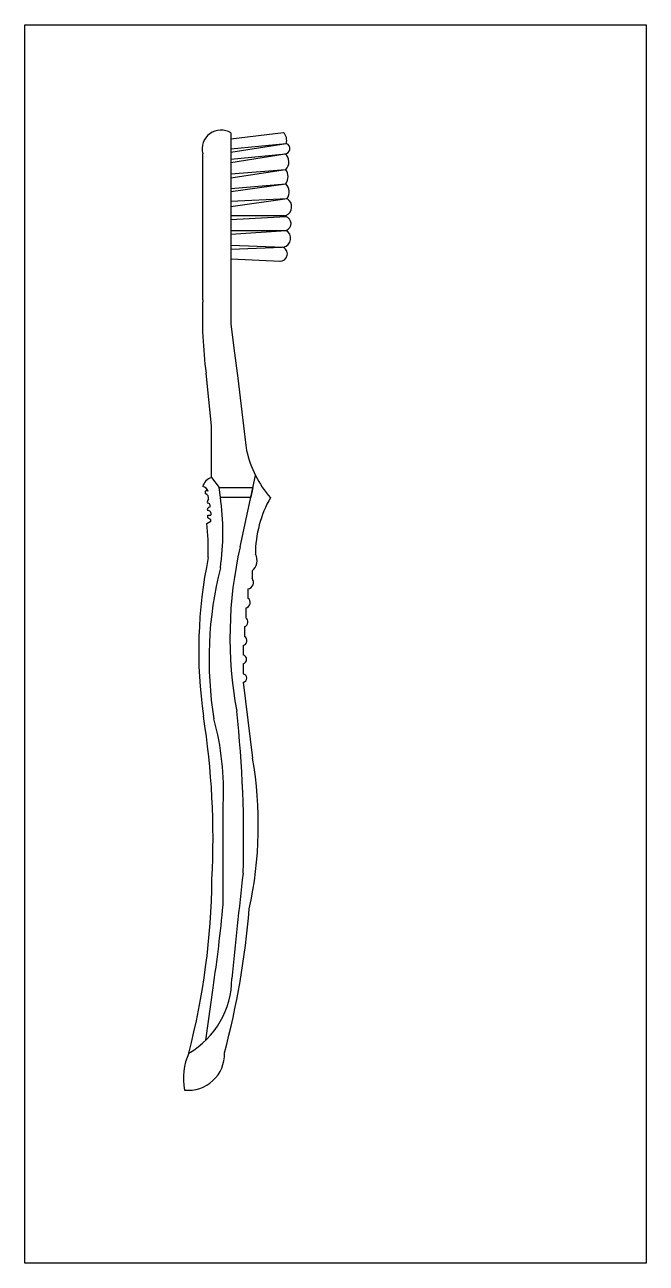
# Model space of a CAD drawing. Header units: inches. Extents: x 20.3 to 44.6, y 9.2 to 57.6.
import ezdxf

# ---------------------------------------------------------------- set-up
doc = ezdxf.new("R2010")
doc.units = ezdxf.units.IN
doc.header["$MEASUREMENT"] = 0
doc.layers.get('0').update_dxf_attribs({"color": 240})
picture_1 = doc.add_image_def('image1.jpg', size_in_pixel=(803, 1600))

msp = doc.modelspace()

# ---------------------------------------------------------------- linework, layer by layer
for p, q in [((28.383, 53.184), (30.437, 53.43)), ((28.383, 53.41), (28.383, 48.483)), ((28.383, 52.657), (30.55, 52.995)), ((28.383, 52.79), (30.55, 52.995)), ((27.277, 50.716), (27.277, 52.597)), ((28.383, 52.38), (30.536, 52.597)), ((28.383, 52.257), (30.508, 52.596)), ((28.383, 51.803), (30.533, 51.977)), ((28.383, 51.646), (30.523, 51.975)), ((28.383, 51.117), (30.533, 51.421)), ((28.383, 51.241), (30.533, 51.421)), ((27.277, 48.51), (27.277, 50.716)), ((28.383, 50.528), (30.586, 50.839)), ((28.383, 50.737), (30.586, 50.839)), ((28.375, 50.173), (30.528, 50.173)), ((28.383, 50.027), (30.528, 50.137)), ((28.383, 49.596), (30.546, 49.596)), ((28.383, 49.443), (30.546, 49.596)), ((28.383, 49.013), (30.445, 48.944)), ((27.277, 46.881), (27.277, 48.51)), ((28.383, 48.856), (30.382, 48.941)), ((28.383, 48.483), (28.383, 47.443)), ((28.383, 48.483), (30.322, 48.392)), ((28.383, 47.443), (28.383, 45.937)), ((28.383, 45.937), (28.501, 44.983)), ((28.501, 44.983), (28.646, 43.806)), ((27.621, 41.94), (27.409, 44.006)), ((28.646, 43.806), (28.809, 42.492)), ((28.809, 42.492), (28.944, 41.401)), ((27.621, 39.92), (27.621, 41.94)), ((28.944, 41.401), (28.996, 40.981)), ((27.621, 39.92), (27.918, 39.525)), ((28.74, 37.208), (29.347, 39.997)), ((27.969, 39.154), (27.918, 39.525)), ((27.918, 39.525), (27.959, 39.525)), ((27.959, 39.525), (29.244, 39.525)), ((29.244, 39.525), (29.163, 39.154)), ((27.969, 39.154), (29.163, 39.154)), ((27.495, 36.785), (27.495, 37.491)), ((29.044, 35.561), (29.044, 35.2)), ((28.962, 34.81), (28.962, 34.428)), ((28.914, 34.085), (28.914, 33.697)), ((28.86, 33.346), (28.86, 32.98)), ((28.86, 32.624), (28.86, 32.231))]:
    msp.add_line(p, q)
for points in [[(27.495, 37.491), (27.437, 38.125), (27.593, 38.215), (27.593, 38.271), (27.475, 38.339), (27.475, 38.446), (27.593, 38.446)], [(29.21, 36.263), (29.21, 35.982)], [(28.86, 31.911), (29.232, 28.94)], [(28.076, 23.195), (28.076, 26.08), (28.076, 27.119)], [(27.404, 17.902), (27.683, 19.951)]]:
    msp.add_lwpolyline(points)
for centre, radius, start, end in [((27.991, 52.785), 0.738, 57.898, 194.7767), ((30.116, 53.115), 0.45, 344.5475, 44.4987), ((30.488, 52.798), 0.206, 268.0416, 72.469), ((30.23, 52.274), 0.424, 315.4744, 49.2303), ((30.154, 51.692), 0.466, 324.5256, 37.4908), ((30.168, 51.095), 0.49, 328.5144, 41.7935), ((30.38, 50.521), 0.379, 293.0487, 57.0288), ((30.45, 49.864), 0.284, 289.693, 74.1933), ((30.36, 49.291), 0.358, 283.86, 58.5899), ((30.314, 48.671), 0.279, 262.893, 75.8728), ((44.196, 46.217), 16.932, 177.751, 187.5041), ((33.097, 41.887), 4.2, 192.453, 221.0371), ((27.75, 39.45), 0.487, 105.3296, 165.3296), ((27.214, 39.29), 0.291, 17.0773, 77.0773), ((27.435, 39.337), 0.069, 34.2417, 214.2417), ((27.316, 39.116), 0.192, 345.6854, 71.2781), ((27.612, 38.96), 0.155, 135.2121, 195.2121), ((27.463, 38.812), 0.107, 330.0701, 90.0701), ((18.013, 37.77), 10.052, 352.0853, 7.9147), ((33.748, 36.925), 4.409, 150, 180), ((27.545, 38.668), 0.092, 83.8128, 203.8128), ((27.474, 38.5), 0.131, 335.628, 95.628), ((44.239, 33.671), 15.897, 167.1438, 190.4867), ((28.894, 36.668), 0.514, 308.0395, 30), ((44.901, 33.148), 17.781, 168.1969, 188.2951), ((41.965, 32.822), 14.442, 165.7137, 189.3602), ((29.004, 35.82), 0.262, 278.7318, 38.1737), ((28.915, 35.024), 0.219, 282.4648, 53.7985), ((28.846, 34.269), 0.197, 290.1736, 53.8114), ((28.819, 33.532), 0.19, 282.3904, 60), ((28.811, 32.802), 0.185, 285.1888, 74.8112), ((28.848, 32.071), 0.16, 274.1363, 85.8637), ((-3.092, 25.795), 30.772, 357.0277, 8.951), ((-16.021, 25.841), 44.9, 358.1992, 6.3125), ((17.374, 27.664), 10.716, 357.0871, 15.1986), ((13.951, 26.325), 15.503, 347.7364, 9.7118), ((302.04, -6.987), 274.984, 173.43956, 174.30379), ((-0.808, 24.523), 28.448, 345.4855, 359.3484), ((-32.57, 28.898), 60.914, 351.55435, 354.62764), ((-3.702, 25.79), 32.918, 345.2301, 355.193), ((25.051, 20.306), 3.364, 300, 360), ((28.977, 16.394), 2.457, 156.0148, 190.5283), ((26.715, 17.351), 1.414, 263.7958, 1.8961)]:
    msp.add_arc(centre, radius, start, end)

# ---------------------------------------------------------------- pictures from other files: only their frames are drawn
image = msp.add_image(picture_1, insert=(20.31, 9.166), size_in_units=(24.33, 48.478))
image.dxf.flags = 7

doc.saveas('drawing.dxf')
